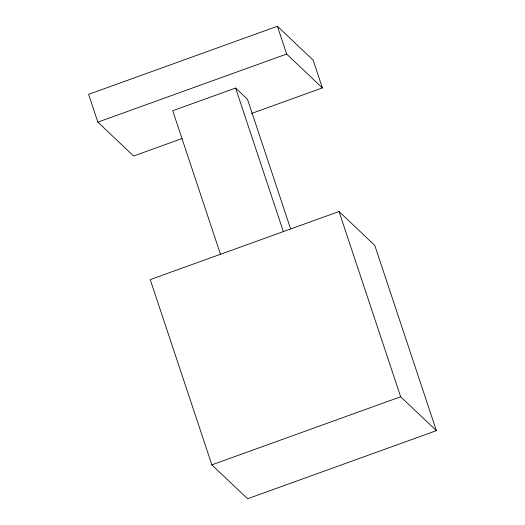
<?xml version="1.0" encoding="UTF-8"?>
<svg xmlns="http://www.w3.org/2000/svg" width="525" height="525" viewBox="0 0 525 525"><rect width="100%" height="100%" fill="white"/><g stroke="black" fill="none" stroke-linecap="round" stroke-linejoin="round"><path stroke-width="0.79" d="M251.488 113.492L322.383 87.918L313.143 60.132L277.403 26.25L88.607 94.349L97.847 122.141L133.586 156.017L182.136 138.508M97.847 122.141L286.65 54.042L322.383 87.918M290.601 228.874L247.511 99.33L235.607 88.049L172.725 110.729L220.461 254.238M339.032 211.509L150.235 279.608L211.857 464.868L247.597 498.75L436.393 430.651L374.765 245.392L339.032 211.509L400.66 396.769L436.393 430.651M211.857 464.868L400.66 396.769M277.403 26.25L286.65 54.042M235.607 88.049L283.342 231.551"/></g></svg>
